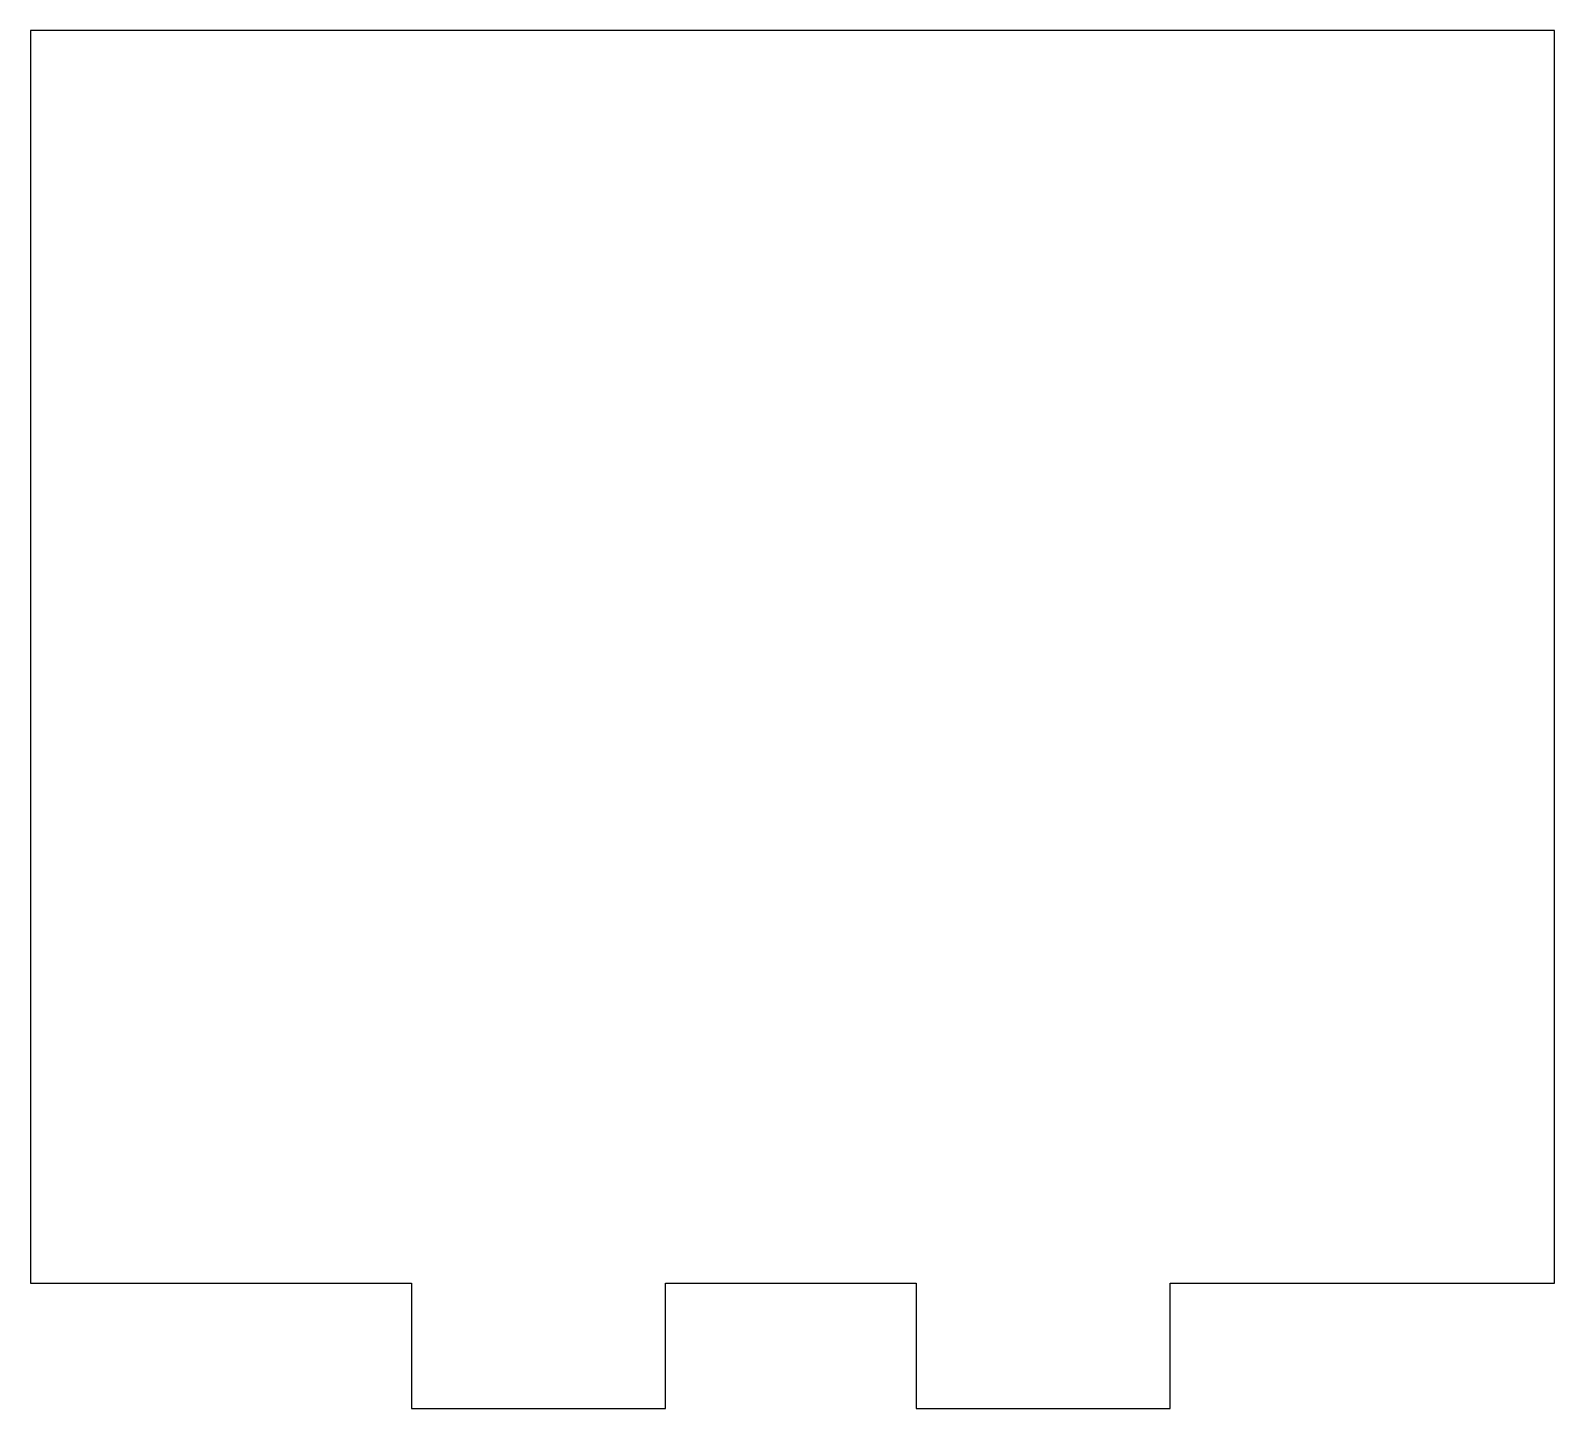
# Model space of a CAD drawing. Header units: millimetres. Extents: x -13.1 to 47.8, y -5 to 50.
import ezdxf

# ---------------------------------------------------------------- set-up
doc = ezdxf.new("R2010")
doc.units = ezdxf.units.MM

msp = doc.modelspace()

# ---------------------------------------------------------------- linework, layer by layer
at = {"color": 7, "linetype": 'Continuous', "lineweight": 25}
for p, q in [((-13.064, 50), (-13.064, 0)), ((47.766, 50), (-13.064, 50)), ((47.766, 0), (47.766, 50)), ((-13.064, 0), (2.146, 0)), ((2.146, 0), (2.146, -5)), ((12.286, 0), (22.286, 0)), ((12.286, -5), (12.286, 0)), ((22.286, 0), (22.286, -5)), ((32.426, 0), (47.766, 0)), ((32.426, -5), (32.426, 0)), ((2.146, -5), (12.286, -5)), ((22.286, -5), (32.426, -5))]:
    msp.add_line(p, q, dxfattribs=at)

doc.saveas('drawing.dxf')
